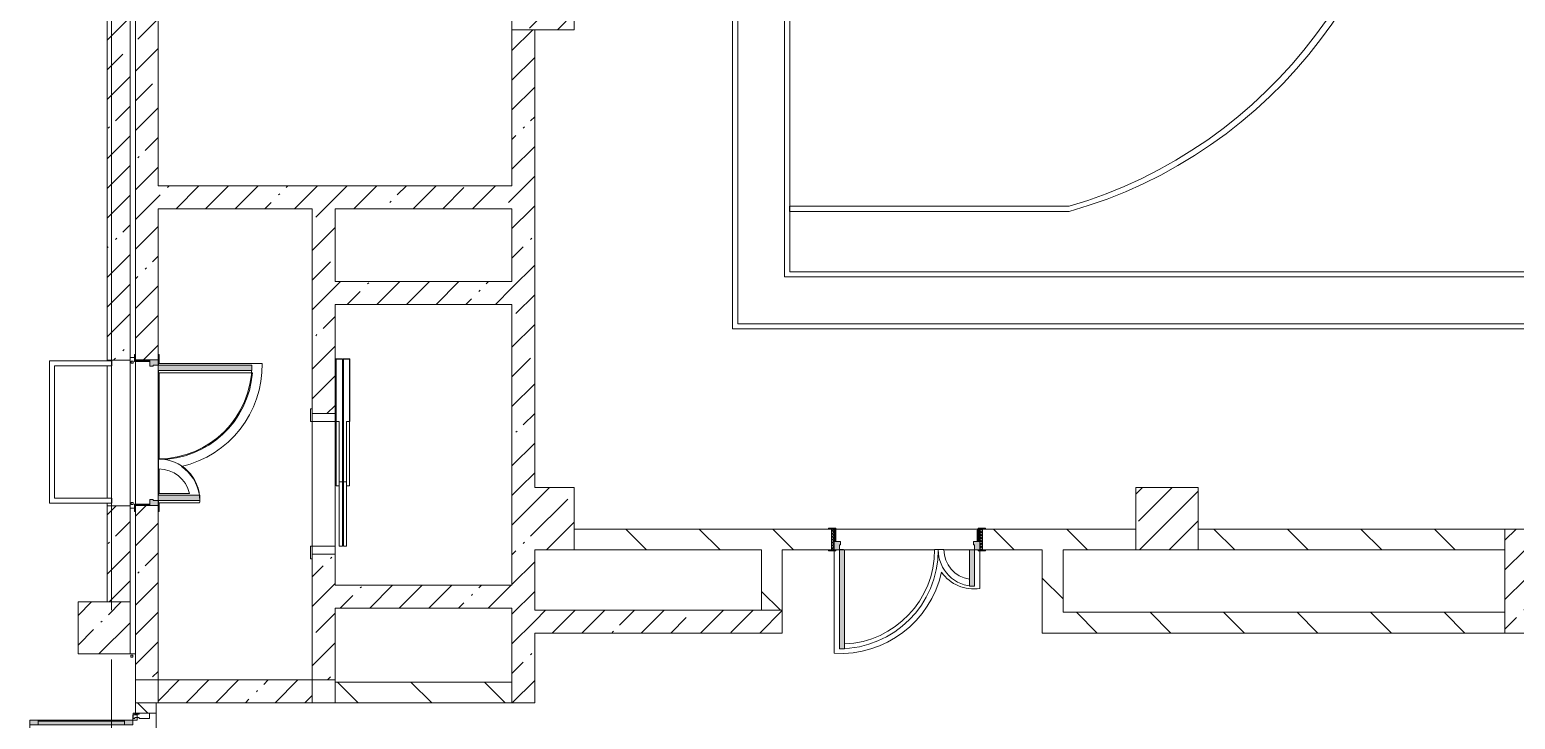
# Model space of a CAD drawing. Header units: millimetres. Extents: x 81663 to 277412, y -8553 to 29000.
# Drawn here: x 185752 to 200038, y 10072 to 16700 of the extents above; entities that cross this region are included whole.
import ezdxf

# ---------------------------------------------------------------- set-up
doc = ezdxf.new("R2010")
doc.units = ezdxf.units.MM
doc.linetypes.add('Осевая', pattern=[3175, 635, -476.25, 1587.5, -476.25])
for name, color, linetype, lineweight, true_color in [('A-DETL-GENF-3', 7, 'Continuous', 5, 0xe2e2e2), ('A-DETL-GENF-5', 7, 'Continuous', 5, 0xaaaaaa), ('A-DOOR-2', 7, 'Continuous', 5, 0xe2e2e2), ('A-DOOR-3', 7, 'Continuous', 5, 0xaaaaaa), ('A-DOOR-FRAM-1', 7, 'Continuous', 5, 0xe2e2e2), ('A-DOOR-FRAM-3', 7, 'Continuous', 5, 0xaaaaaa), ('A-FLOR-2', 7, 'Continuous', 5, 0xaaaaaa)]:
    doc.layers.add(name, color=color, linetype=linetype, lineweight=lineweight, true_color=true_color)
for name, color, linetype, lineweight in [('A-GLAZ-CWMG-2', 7, 'Continuous', 5), ('A-WALL', 7, 'Continuous', 9), ('A-WALL-4', 7, 'Continuous', 5), ('I-WALL-3', 7, 'Continuous', 5), ('S-COLS-1', 7, 'Continuous', 5), ('Оси', 7, 'Continuous', 9), ('Оси-2', 7, 'Осевая', 9)]:
    doc.layers.add(name, color=color, linetype=linetype, lineweight=lineweight)
pattern_1 = [(135, (148228.23, 0), (-353.5534, -353.5534), [])]
pattern_2 = [(45, (148228.23, 0), (-285.123, 285.123), []), (45, (148513.35, 0), (-285.123, 285.123), [504.031, -100.806, 16.764, -84.042])]

# ---------------------------------------------------------------- blocks, each defined once
blk = doc.blocks.new('BSC_Колонна _Прямоугольная - 600х600-V41-2_5_3_птичка')
at = {"layer": 'S-COLS-1'}
h = blk.add_hatch(dxfattribs=at)
h.set_pattern_fill('FP_78', color=256, style=0, pattern_type=2)
h.set_pattern_definition([(45, (-42460, -17000), (-285.123, 285.123), []), (45, (-42174.88, -17000), (-285.123, 285.123), [504.031, -100.806, 16.764, -84.042])])
h.paths.add_polyline_path([(-300, -300), (300, -300), (300, 300), (-300, 300)])
for p, q in [((300, 300), (-300, 300)), ((-300, 300), (-300, -300)), ((300, -300), (300, 300)), ((-300, -300), (300, -300))]:
    blk.add_line(p, q, dxfattribs=at)
blk = doc.blocks.new('110_Дверь_СКБ_2Ст - Д-6_л__ ДОО_Дв_1450x2100h_Дверь из раздевальной в коридор-V80-2_5_3_птичка')
at = {"layer": 'A-DOOR-2'}
for points in [[(612.5, 1050), (612.5, 100), (662.5, 100), (662.5, 1050)], [(-637.5, 450), (-637.5, 100), (-587.5, 100), (-587.5, 450)]]:
    blk.add_hatch(color=256, dxfattribs=at).paths.add_polyline_path(points)
h = blk.add_hatch(color=256, dxfattribs=at)
h.paths.add_polyline_path([(-637.5, 100), (-687.5, 100), (-687.5, 20), (-627.5, 20), (-627.5, 50), (-637.5, 50)])
h.paths.add_polyline_path([(712.5, 100), (662.5, 100), (662.5, 50), (652.5, 50), (652.5, 20), (712.5, 20)])
at = {"layer": 'A-DOOR-3'}
h = blk.add_hatch(dxfattribs=at)
h.set_pattern_fill('FP_67', color=256, style=0, pattern_type=2)
h.set_pattern_definition([(135, (1576.41, 164.685), (-14.14214, -14.14214), []), (225, (1576.41, 164.685), (14.14214, -14.14214), [])])
h.paths.add_polyline_path([(737.5, 100), (712.5, 100), (712.5, -100), (737.5, -100), (737.5, 0.5)])
at = {"layer": 'A-DOOR-FRAM-1'}
for points in [[(-742.5, 108), (-742.5, 100), (-672.5, 100), (-672.5, 108)], [(-672.5, 20), (-687.5, 20), (-687.5, -100), (-672.5, -100), (-672.5, 0.5)], [(767.5, 108), (697.5, 108), (697.5, 100), (767.5, 100)], [(712.5, 20), (697.5, 20), (697.5, -100), (712.5, -100), (712.5, 0.5)], [(-672.5, -100), (-742.5, -100), (-742.5, -108), (-672.5, -108)], [(767.5, -100), (697.5, -100), (697.5, -108), (767.5, -108)]]:
    blk.add_hatch(color=256, dxfattribs=at).paths.add_polyline_path(points)
at = {"layer": 'A-DOOR-FRAM-3'}
h = blk.add_hatch(dxfattribs=at)
h.set_pattern_fill('FP_68', color=256, style=0, pattern_type=2)
h.set_pattern_definition([(45, (-546.384, 164.685), (-14.1421, 14.1421), []), (135, (-546.384, 164.685), (-14.1421, -14.1421), [])])
h.paths.add_polyline_path([(-712.5, 100), (-712.5, -100), (-687.5, -100), (-687.5, 100)])
at = {"layer": 'A-DOOR-3'}
for p, q in [((662.5, 1050), (612.5, 1050)), ((612.5, 1050), (612.5, 100)), ((662.5, 100), (662.5, 1050)), ((-637.5, 450), (-637.5, 100)), ((-587.5, 450), (-637.5, 450)), ((-587.5, 100), (-587.5, 450)), ((-637.5, 100), (-587.5, 100)), ((612.5, 100), (662.5, 100))]:
    blk.add_line(p, q, dxfattribs=at)
for centre, radius, start, end in [((662.5, 100), 950, 90, 180), ((-637.5, 100), 350, 360, 90)]:
    blk.add_arc(centre, radius, start, end, dxfattribs=at)
at = {"layer": 'A-DOOR-FRAM-3'}
for p, q in [((-672.5, 108), (-742.5, 108)), ((-742.5, 108), (-742.5, 100)), ((-742.5, 100), (-672.5, 100)), ((-687.5, 100), (-712.5, 100)), ((-712.5, 100), (-712.5, -100)), ((-637.5, 100), (-687.5, 100)), ((-687.5, 100), (-687.5, 20)), ((-687.5, -100), (-687.5, 100)), ((-687.5, 20), (-627.5, 20)), ((-672.5, 20), (-687.5, 20)), ((-687.5, 20), (-687.5, -100)), ((-672.5, 100), (-672.5, 108)), ((-672.5, -100), (-672.5, 20)), ((-637.5, 50), (-637.5, 100)), ((-627.5, 50), (-637.5, 50)), ((-627.5, 20), (-627.5, 50)), ((662.5, 50), (652.5, 50)), ((652.5, 50), (652.5, 20)), ((652.5, 20), (712.5, 20)), ((662.5, 100), (662.5, 50)), ((712.5, 100), (662.5, 100)), ((767.5, 108), (697.5, 108)), ((697.5, 108), (697.5, 100)), ((697.5, 100), (767.5, 100)), ((712.5, 20), (697.5, 20)), ((697.5, 20), (697.5, -100)), ((712.5, 20), (712.5, 100)), ((737.5, 100), (712.5, 100)), ((712.5, 100), (712.5, -100)), ((712.5, -100), (712.5, 20)), ((737.5, -100), (737.5, 100)), ((767.5, 100), (767.5, 108)), ((-672.5, -100), (-742.5, -100)), ((-742.5, -100), (-742.5, -108)), ((-742.5, -108), (-672.5, -108)), ((-712.5, -100), (-687.5, -100)), ((-687.5, -100), (-672.5, -100)), ((-672.5, -108), (-672.5, -100)), ((697.5, -100), (712.5, -100)), ((767.5, -100), (697.5, -100)), ((697.5, -100), (697.5, -108)), ((697.5, -108), (767.5, -108)), ((712.5, -100), (737.5, -100)), ((767.5, -108), (767.5, -100))]:
    blk.add_line(p, q, dxfattribs=at)
blk = doc.blocks.new('110_Дверь_СКБ_2Ст - Д-2 1450x2100h_Лестничная клетка EIS60-31576737-2_5_3_птичка')
at = {"layer": 'A-DOOR-2'}
for points in [[(-588, 110), (-588, 1010), (-638, 1010), (-638, 110)], [(662, 510), (612, 510), (612, 110), (662, 110)], [(712, 30), (698, 30), (698, -110), (712, -110)]]:
    blk.add_hatch(color=256, dxfattribs=at).paths.add_polyline_path(points)
h = blk.add_hatch(color=256, dxfattribs=at)
h.paths.add_polyline_path([(712, 110), (662, 110), (662, 60), (652, 60), (652, 30), (712, 30), (712, 90)])
h.paths.add_polyline_path([(-628, 30), (-628, 60), (-638, 60), (-638, 110), (-688, 110), (-688, 30)])
at = {"layer": 'A-DOOR-FRAM-1'}
for points in [[(-672, 110), (-672, 118), (-742, 118), (-742, 110), (-697, 110)], [(-672, 30), (-688, 30), (-688, -110), (-672, -110)], [(768, 110), (768, 118), (698, 118), (698, 110)], [(-672, -110), (-742, -110), (-742, -118), (-672, -118)], [(768, -118), (768, -110), (698, -110), (698, -118)]]:
    blk.add_hatch(color=256, dxfattribs=at).paths.add_polyline_path(points)
at = {"layer": 'A-DOOR-3'}
for p, q in [((-638, 1010), (-638, 110)), ((-588, 1010), (-638, 1010)), ((-588, 110), (-588, 1010)), ((662, 510), (612, 510)), ((612, 510), (612, 110)), ((662, 110), (662, 510)), ((-638, 110), (-588, 110)), ((612, 110), (662, 110))]:
    blk.add_line(p, q, dxfattribs=at)
for centre, radius, start, end in [((-638, 110), 900, 0, 90), ((662, 110), 400, 90, 180)]:
    blk.add_arc(centre, radius, start, end, dxfattribs=at)
at = {"layer": 'A-DOOR-FRAM-3'}
for p, q in [((-672, 118), (-742, 118)), ((-742, 118), (-742, 110)), ((-742, 110), (-672, 110)), ((-638, 110), (-688, 110)), ((-688, 110), (-688, 30)), ((-688, 30), (-628, 30)), ((-672, 30), (-688, 30)), ((-688, 30), (-688, -110)), ((-672, 110), (-672, 118)), ((-672, -110), (-672, 30)), ((-638, 60), (-638, 110)), ((-628, 60), (-638, 60)), ((-628, 30), (-628, 60)), ((662, 60), (652, 60)), ((652, 60), (652, 30)), ((652, 30), (712, 30)), ((662, 110), (662, 60)), ((712, 110), (662, 110)), ((768, 118), (698, 118)), ((698, 118), (698, 110)), ((698, 110), (768, 110)), ((712, 30), (698, 30)), ((698, 30), (698, -110)), ((712, 30), (712, 110)), ((712, -110), (712, 30)), ((768, 110), (768, 118)), ((-672, -110), (-742, -110)), ((-742, -110), (-742, -118)), ((-742, -118), (-672, -118)), ((-688, -110), (-672, -110)), ((-672, -118), (-672, -110)), ((698, -110), (712, -110)), ((768, -110), (698, -110)), ((698, -110), (698, -118)), ((698, -118), (768, -118)), ((768, -118), (768, -110))]:
    blk.add_line(p, q, dxfattribs=at)
blk = doc.blocks.new('BSC_Колонна _Прямоугольная - 500х500-V125-2_5_3_птичка')
at = {"layer": 'S-COLS-1'}
h = blk.add_hatch(dxfattribs=at)
h.set_pattern_fill('FP_153', color=256, style=0, pattern_type=2)
h.set_pattern_definition([(45, (-38240, -10950), (-285.123, 285.123), []), (45, (-37954.88, -10950), (-285.123, 285.123), [504.031, -100.806, 16.764, -84.042])])
h.paths.add_polyline_path([(-250, -250), (250, -250), (250, 250), (-250, 250)])
for p, q in [((250, 250), (-250, 250)), ((-250, 250), (-250, -250)), ((250, -250), (250, 250)), ((-250, -250), (250, -250))]:
    blk.add_line(p, q, dxfattribs=at)
blk = doc.blocks.new('DOR_Дверь лифта - 1350х2050h-V130-2_5_3_птичка')
at = {"layer": 'A-DOOR-3'}
for p, q in [((-600, 125), (-720, 125)), ((-720, 125), (-720, 110)), ((-720, 110), (-600, 110)), ((-675, 110), (-675, -110)), ((-600, 110), (-675, 110)), ((-600, 110), (-600, 125)), ((600, 110), (-600, 110)), ((-600, 110), (-600, -110)), ((720, 125), (600, 125)), ((600, 125), (600, 110)), ((600, -110), (600, 110)), ((675, 110), (600, 110)), ((600, 110), (720, 110)), ((675, -110), (675, 110)), ((720, 110), (720, 125)), ((-675, -110), (-600, -110)), ((-600, -110), (600, -110)), ((-20, -120), (-20, -150)), ((600, -120), (-20, -120)), ((600, -110), (675, -110)), ((600, -150), (600, -120)), ((-600, -150), (-600, -180)), ((20, -150), (-600, -150)), ((-600, -180), (20, -180)), ((-600, -190), (-600, -220)), ((20, -190), (-600, -190)), ((-600, -220), (20, -220)), ((-20, -150), (600, -150)), ((-20, -220), (-20, -250)), ((600, -220), (-20, -220)), ((-20, -250), (600, -250)), ((20, -180), (20, -150)), ((20, -220), (20, -190)), ((600, -250), (600, -220))]:
    blk.add_line(p, q, dxfattribs=at)
at = {"layer": 'A-DOOR-FRAM-3'}
for p, q in [((600, -117), (600, -120)), ((1203, -117), (600, -117)), ((600, -120), (1200, -120)), ((1200, -120), (1200, -180)), ((1203, -183), (1203, -117)), ((1200, -180), (20, -180)), ((20, -180), (20, -183)), ((20, -183), (1203, -183)), ((1203, -187), (20, -187)), ((20, -187), (20, -190)), ((20, -190), (1200, -190)), ((600, -250), (600, -253)), ((1200, -250), (600, -250)), ((600, -253), (1203, -253)), ((1200, -190), (1200, -250)), ((1203, -253), (1203, -187))]:
    blk.add_line(p, q, dxfattribs=at)
blk = doc.blocks.new('Дверь_Витражная_остекление_ - ДВН_ДАО_Главный вход_1800 в свету 5-32258809-2_5_3_птичка')
at = {"layer": 'A-DETL-GENF-3'}
for points in [[(-947.5, -723.4), (-947.5, -20), (-992.5, -20), (-992.5, -1012.5), (-947.5, -1012.5)], [(1042.5, -1012.5), (1042.5, -20), (997.5, -20), (997.5, -1012.5)]]:
    blk.add_hatch(color=256, dxfattribs=at).paths.add_polyline_path(points)
at = {"layer": 'A-DETL-GENF-5'}
for p, q in [((-947.5, -20), (-992.5, -20)), ((-992.5, -1012.5), (-992.5, -20)), ((-947.5, -20), (-992.5, -20)), ((-992.5, -20), (-992.5, -1012.5)), ((-992.5, -100), (-947.5, -100)), ((-982.5, -932.5), (-982.5, -100)), ((-947.5, -1012.5), (-947.5, -20)), ((-947.5, -1012.5), (-947.5, -20)), ((988.5, -932.5), (988.5, -100)), ((997.5, -1012.5), (997.5, -20)), ((997.5, -20), (997.5, -1012.5)), ((1042.5, -100), (997.5, -100)), ((1032.5, -932.5), (1032.5, -100)), ((1042.5, -1012.5), (1042.5, -20)), ((1042.5, -1012.5), (1042.5, -20)), ((-992.5, -932.5), (-947.5, -932.5)), ((1042.5, -932.5), (997.5, -932.5)), ((-992.5, -1012.5), (-947.5, -1012.5)), ((-992.5, -1012.5), (-947.5, -1012.5)), ((1042.5, -1012.5), (997.5, -1012.5)), ((997.5, -1012.5), (1042.5, -1012.5))]:
    blk.add_line(p, q, dxfattribs=at)
at = {"layer": 'A-DOOR-3'}
for p, q in [((-1042.5, 20), (-992.5, 20)), ((-1042.5, -20), (-1042.5, 20)), ((-992.5, 20), (-992.5, -20)), ((992.5, 20), (1042.5, 20)), ((992.5, -20), (992.5, 20)), ((1042.5, 20), (1042.5, -20)), ((-992.5, -20), (-1042.5, -20)), ((-992.5, -1012.5), (-992.5, -20)), ((992.5, -1012.5), (992.5, -20)), ((1042.5, -20), (992.5, -20))]:
    blk.add_line(p, q, dxfattribs=at)
for centre, start, end in [((992.5, -20), 209.21115, 212.8228), ((992.5, -20), 217.57984, 270), ((-992.5, -20), 270, 286.54233)]:
    blk.add_arc(centre, 992.5, start, end, dxfattribs=at)
blk = doc.blocks.new('Прямоугольный импост - Импост структурный с накладкой - 160мм Темный-31239248-2_5_3_птичка')
at = {"layer": 'A-GLAZ-CWMG-2'}
for p, q in [((0, 17), (-50, 17)), ((-50, 17), (-50, 0)), ((-50, 0), (-40, 0)), ((-40, 0), (-40, -40)), ((-10, -40), (-10, 0)), ((-10, 0), (0, 0)), ((0, 0), (0, 17)), ((-40, -40), (-50, -40)), ((-50, -40), (-50, -140)), ((-50, -140), (0, -140)), ((0, -40), (-10, -40)), ((0, -140), (0, -40))]:
    blk.add_line(p, q, dxfattribs=at)

msp = doc.modelspace()

# ---------------------------------------------------------------- hatches: boundary and pattern name
at = {"layer": 'I-WALL-3'}
h = msp.add_hatch(dxfattribs=at)
h.set_pattern_fill('FP_56', color=256, style=0, pattern_type=2)
h.set_pattern_definition(pattern_2)
h.paths.add_polyline_path([(186498.2, 11200), (186718.2, 11200), (186718.2, 12125), (186498.2, 12125), (186498.2, 11221)])
h.paths.add_polyline_path([(186718.2, 13525), (186718.2, 21575), (186498.2, 21575), (186498.2, 13525)])
h.paths.add_polyline_path([(186718.2, 22975), (186718.2, 23400), (186498.2, 23400), (186498.2, 22975)])
h = msp.add_hatch(dxfattribs=at)
h.set_pattern_fill('FP_56', color=256, style=0, pattern_type=2)
h.set_pattern_definition(pattern_2)
h.paths.add_polyline_path([(186968.4, 10450), (186988.2, 10450), (186988.2, 12125), (186768.2, 12125), (186768.2, 10450)])
h.paths.add_polyline_path([(186768.2, 13525), (186988.2, 13525), (186988.2, 21575), (186768.2, 21575), (186768.2, 13534.8)])
h.paths.add_polyline_path([(186988.2, 22975), (186988.2, 23420.3), (186768.2, 23420.3), (186768.2, 22975), (186968.4, 22975)])
h = msp.add_hatch(dxfattribs=at)
h.set_pattern_fill('FP_56', color=256, style=0, pattern_type=2)
h.set_pattern_definition(pattern_2)
h.paths.add_polyline_path([(190608.2, 15200), (190608.2, 16700), (190388.2, 16700), (190388.2, 15200)])
h = msp.add_hatch(dxfattribs=at)
h.set_pattern_fill('FP_56', color=256, style=0, pattern_type=2)
h.set_pattern_definition(pattern_2)
h.paths.add_polyline_path([(188688.2, 14980), (190608.2, 14980), (190608.2, 15200), (186988.2, 15200), (186988.2, 14980), (188468.2, 14980)])
h = msp.add_hatch(dxfattribs=at)
h.set_pattern_fill('FP_56', color=256, style=0, pattern_type=2)
h.set_pattern_definition(pattern_2)
h.paths.add_polyline_path([(188688.2, 14280), (188688.2, 14980), (188468.2, 14980), (188468.2, 14280)])
h = msp.add_hatch(dxfattribs=at)
h.set_pattern_fill('FP_56', color=256, style=0, pattern_type=2)
h.set_pattern_definition(pattern_2)
h.paths.add_polyline_path([(190608.2, 10230), (190608.2, 11700), (190388.2, 11700), (190388.2, 10230)])
h.paths.add_polyline_path([(190608.2, 12300), (190608.2, 14980), (190388.2, 14980), (190388.2, 12300)])
h = msp.add_hatch(dxfattribs=at)
h.set_pattern_fill('FP_56', color=256, style=0, pattern_type=2)
h.set_pattern_definition(pattern_2)
h.paths.add_polyline_path([(188468.2, 10450), (188688.2, 10450), (188688.2, 11660), (188468.2, 11660), (188468.2, 11221)])
h.paths.add_polyline_path([(188688.2, 13010), (188688.2, 14280), (188468.2, 14280), (188468.2, 13010)])
h = msp.add_hatch(dxfattribs=at)
h.set_pattern_fill('FP_56', color=256, style=0, pattern_type=2)
h.set_pattern_definition(pattern_2)
h.paths.add_polyline_path([(190388.2, 14060), (190388.2, 14280), (188688.2, 14280), (188688.2, 14060), (189750.9, 14060)])
h = msp.add_hatch(dxfattribs=at)
h.set_pattern_fill('FP_59', color=256, style=0, pattern_type=2)
h.set_pattern_definition(pattern_1)
h.paths.add_polyline_path([(199026.1, 11700), (199938.2, 11700), (199938.2, 11900), (196988.2, 11900), (196988.2, 11700), (198098.6, 11700)])
h.paths.add_polyline_path([(190988.2, 11700), (193463.9, 11700), (193461, 11900), (190988.2, 11900)])
h.paths.add_polyline_path([(194913.9, 11700), (196388.2, 11700), (196388.2, 11900), (194913.9, 11900), (194913.9, 11799.5)])
h = msp.add_hatch(dxfattribs=at)
h.set_pattern_fill('FP_56', color=256, style=0, pattern_type=2)
h.set_pattern_definition(pattern_2)
h.paths.add_polyline_path([(199938.2, 10900), (200138.2, 10900), (200138.2, 11900), (199938.2, 11900), (199938.2, 11100)])
h = msp.add_hatch(dxfattribs=at)
h.set_pattern_fill('FP_59', color=256, style=0, pattern_type=2)
h.set_pattern_definition(pattern_1)
h.paths.add_polyline_path([(192988.9, 11120), (192988.9, 11700), (192788.9, 11700), (192788.9, 11120)])
h = msp.add_hatch(dxfattribs=at)
h.set_pattern_fill('FP_59', color=256, style=0, pattern_type=2)
h.set_pattern_definition(pattern_1)
h.paths.add_polyline_path([(195688.9, 11100), (195688.9, 11700), (195488.9, 11700), (195488.9, 11100)])
h = msp.add_hatch(dxfattribs=at)
h.set_pattern_fill('FP_56', color=256, style=0, pattern_type=2)
h.set_pattern_definition(pattern_2)
h.paths.add_polyline_path([(190388.2, 11140), (190388.2, 11360), (188688.2, 11360), (188688.2, 11140), (189750.9, 11140)])
h = msp.add_hatch(dxfattribs=at)
h.set_pattern_fill('FP_56', color=256, style=0, pattern_type=2)
h.set_pattern_definition(pattern_2)
h.paths.add_polyline_path([(190608.2, 10900), (192988.9, 10900), (192988.9, 11120), (190608.2, 11120)])
h = msp.add_hatch(dxfattribs=at)
h.set_pattern_fill('FP_59', color=256, style=0, pattern_type=2)
h.set_pattern_definition(pattern_1)
h.paths.add_polyline_path([(209388.2, 10900), (209388.2, 11100), (207568.2, 11100), (207568.2, 10900), (208301.3, 10900)])
h.paths.add_polyline_path([(202736.2, 10900), (203728.2, 10900), (203728.2, 11100), (200138.2, 11100), (200138.2, 10900), (200881.2, 10900)])
h.paths.add_polyline_path([(204628.2, 10900), (204838.2, 10900), (204838.2, 11100), (204628.2, 11100), (204628.2, 10980)])
h.paths.add_polyline_path([(206458.2, 10900), (206668.2, 10900), (206668.2, 11100), (206458.2, 11100), (206458.2, 10980)])
h.paths.add_polyline_path([(205758.2, 10900), (205758.2, 11100), (205538.2, 11100), (205538.2, 10900)])
h.paths.add_polyline_path([(195488.9, 10900), (199938.2, 10900), (199938.2, 11100), (195488.9, 11100)])
h = msp.add_hatch(dxfattribs=at)
h.set_pattern_fill('FP_56', color=256, style=0, pattern_type=2)
h.set_pattern_definition(pattern_2)
h.paths.add_polyline_path([(188468.2, 10230), (188468.2, 10450), (186988.2, 10450), (186988.2, 10230), (187895.9, 10230)])
h = msp.add_hatch(dxfattribs=at)
h.set_pattern_fill('FP_59', color=256, style=0, pattern_type=2)
h.set_pattern_definition(pattern_1)
h.paths.add_polyline_path([(190388.2, 10230), (190388.2, 10430), (188688.2, 10430), (188688.2, 10230), (189750.9, 10230)])
h = msp.add_hatch(dxfattribs=at)
h.set_pattern_fill('FP_59', color=256, style=0, pattern_type=2)
h.set_pattern_definition(pattern_1)
h.paths.add_polyline_path([(186768.2, 7900), (186968.2, 7900), (186968.2, 8000), (186768.2, 8000)])
h.paths.add_polyline_path([(186768.2, 10130), (186968.2, 10130), (186968.2, 10230), (186768.2, 10230)])
at = {"layer": 'S-COLS-1'}
h = msp.add_hatch(dxfattribs=at)
h.set_pattern_fill('FP_56', color=256, style=0, pattern_type=2)
h.set_pattern_definition(pattern_2)
h.paths.add_polyline_path([(190388.2, 11700), (190988.2, 11700), (190988.2, 12300), (190388.2, 12300)])
h = msp.add_hatch(dxfattribs=at)
h.set_pattern_fill('FP_56', color=256, style=0, pattern_type=2)
h.set_pattern_definition(pattern_2)
h.paths.add_polyline_path([(196988.2, 11700), (196988.2, 12300), (196388.2, 12300), (196388.2, 11700)])

# ---------------------------------------------------------------- linework, layer by layer
at = {"layer": 'A-FLOR-2'}
for p, q in [((192511.9, 24981.3), (192511.9, 13824.4)), ((192561.9, 13874.4), (192561.9, 24931.3)), ((193011.9, 24481.3), (193011.9, 14324.4)), ((193061.9, 14374.4), (193061.9, 24431.3)), ((195747.9, 15002.8), (193058.2, 15002.8)), ((193058.2, 15002.8), (193058.2, 14952.8)), ((193058.2, 14952.8), (195747.9, 14952.8)), ((193011.9, 14324.4), (212368.2, 14324.4)), ((202665, 14374.4), (193061.9, 14374.4)), ((212818.2, 13874.4), (192561.9, 13874.4)), ((192511.9, 13824.4), (212868.2, 13824.4)), ((186541.4, 13518), (185941.4, 13518)), ((185941.4, 13518), (185941.4, 12148.2)), ((185991.4, 12198.2), (185991.4, 13468)), ((185991.4, 13468), (186541.4, 13468)), ((186541.4, 13468), (186541.4, 13518)), ((186760.2, 13550), (186718.2, 13550)), ((187986.4, 13493.1), (186991.6, 13493.1)), ((186991.6, 13493.1), (186991.6, 13475)), ((186998.2, 13492.5), (186998.2, 13550)), ((186991.6, 13425), (186991.6, 13403.1)), ((186991.6, 13403.1), (187893.9, 13403.1)), ((186998.2, 12568.5), (186998.2, 13403.1)), ((186991.6, 12568.1), (186991.6, 12478.1)), ((186998.2, 12242), (186998.2, 12477.5)), ((185941.4, 12148.2), (186541.4, 12148.2)), ((186541.4, 12198.2), (185991.4, 12198.2)), ((186541.4, 12148.2), (186541.4, 12198.2)), ((187288.8, 12242), (186991.6, 12242)), ((186991.6, 12242), (186991.6, 12225)), ((186991.6, 12175), (186991.6, 12152)), ((186991.6, 12152), (187386.1, 12152)), ((186998.2, 12100), (186998.2, 12152)), ((186718.2, 12100), (186760.2, 12100)), ((194863.9, 11780), (194863.9, 11889.6)), ((194863.9, 11889.6), (194873.9, 11889.6)), ((193488.9, 11692), (193488.9, 10706.8)), ((193578.9, 11703), (193538.9, 11703)), ((194544, 11703), (194453.9, 11703)), ((194888.9, 11329.8), (194888.9, 11692)), ((186768.2, 10700), (186718.2, 10700)), ((186768.2, 10230), (186768.2, 10450)), ((186988.2, 10230), (186968.4, 10230)), ((188688.2, 10230), (188468.2, 10230)), ((186768.2, 10120), (186768.2, 10130)), ((186768.2, 10130), (186768.2, 10120))]:
    msp.add_line(p, q, dxfattribs=at)
for centre, radius, start, end in [((194493.2, 19382.8), 4604.2, 285.81331, 74.18669), ((194463.7, 19382.8), 4564.4, 286.34112, 73.65888), ((186991.6, 13473.1), 995, 282.67054, 1.1511), ((186991.6, 13473.1), 905, 270, 355.56313), ((186991.6, 12173.1), 305, 13.0427, 90), ((186991.6, 12173.1), 395, 7.55422, 56.45952), ((186991.6, 12173.1), 395, 356.92799, 0.27403), ((193548.9, 11700), 905, 272.53584, 0.18993), ((194828.9, 11700), 285, 179.39688, 261.89794), ((193548.9, 11700), 995, 266.54288, 347.60213), ((194828.9, 11700), 375, 214.72707, 279.2069)]:
    msp.add_arc(centre, radius, start, end, dxfattribs=at)
at = {"layer": 'A-WALL'}
for p, q in [((192788.9, 11120), (192988.9, 11120)), ((199938.2, 11100), (199938.2, 10900)), ((190388.2, 10230), (190388.2, 10430))]:
    msp.add_line(p, q, dxfattribs=at)
at = {"layer": 'A-WALL-4'}
for p, q in [((186748.2, 13515), (186728.2, 13515)), ((186728.2, 13515), (186728.2, 13495)), ((186728.2, 13495), (186748.2, 13495)), ((186748.2, 13495), (186748.2, 13515)), ((186728.2, 12155), (186728.2, 12135)), ((186748.2, 12155), (186728.2, 12155)), ((186748.2, 12135), (186748.2, 12155)), ((186728.2, 12135), (186748.2, 12135)), ((186722.7, 10689), (186722.7, 10669)), ((186742.7, 10689), (186722.7, 10689)), ((186722.7, 10669), (186742.7, 10669)), ((186742.7, 10669), (186742.7, 10689))]:
    msp.add_line(p, q, dxfattribs=at)
at = {"layer": 'I-WALL-3'}
for p, q in [((186498.2, 21584.5), (186498.2, 13518)), ((186718.2, 11200), (186718.2, 21584.5)), ((186768.2, 21520), (186768.2, 13580)), ((186988.2, 15200), (186988.2, 21520)), ((190388.2, 16700), (190388.2, 15200)), ((190608.2, 12300), (190608.2, 16700)), ((190388.2, 15200), (186988.2, 15200)), ((186988.2, 13580), (186988.2, 14980)), ((186988.2, 14980), (188468.2, 14980)), ((188468.2, 14980), (188468.2, 13010)), ((188688.2, 14980), (190388.2, 14980)), ((188688.2, 14280), (188688.2, 14980)), ((190388.2, 14980), (190388.2, 14280)), ((190388.2, 14280), (188688.2, 14280)), ((188688.2, 13010), (188688.2, 14060)), ((188688.2, 14060), (190388.2, 14060)), ((190388.2, 14060), (190388.2, 12300)), ((186498.2, 13525), (186718.2, 13525)), ((186498.2, 12198.2), (186498.2, 13468)), ((186768.2, 12140), (186768.2, 13510)), ((186988.2, 13425), (186988.2, 12225)), ((188468.2, 13010), (188688.2, 13010)), ((186498.2, 12148.2), (186498.2, 11200)), ((186718.2, 12125), (186498.2, 12125)), ((186768.2, 12070), (186768.2, 10450)), ((186988.2, 12070), (186988.2, 10230)), ((193433.9, 11900), (190988.2, 11900)), ((190988.2, 11900), (190988.2, 11700)), ((193503.9, 11900), (194873.9, 11900)), ((196388.2, 11900), (194943.9, 11900)), ((196388.2, 11700), (196388.2, 11900)), ((202388.2, 11900), (196988.2, 11900)), ((196988.2, 11900), (196988.2, 11700)), ((199938.2, 11900), (199938.2, 11100)), ((188468.2, 11660), (188468.2, 10230)), ((188688.2, 11660), (188468.2, 11660)), ((188688.2, 11360), (188688.2, 11660)), ((190388.2, 11700), (190388.2, 11360)), ((190608.2, 11120), (190608.2, 11700)), ((190988.2, 11700), (192788.9, 11700)), ((192788.9, 11700), (192788.9, 11120)), ((192988.9, 11700), (193433.9, 11700)), ((192988.9, 10900), (192988.9, 11700)), ((194453.8, 11700), (193588.9, 11700)), ((194788.9, 11700), (194544.2, 11700)), ((194943.9, 11700), (195488.9, 11700)), ((195488.9, 11700), (195488.9, 10900)), ((195688.9, 11700), (196388.2, 11700)), ((195688.9, 11100), (195688.9, 11700)), ((196988.2, 11700), (199938.2, 11700)), ((190388.2, 11360), (188688.2, 11360)), ((188688.2, 10230), (188688.2, 11140)), ((188688.2, 11140), (190388.2, 11140)), ((190388.2, 11140), (190388.2, 10430)), ((192788.9, 11120), (190608.2, 11120)), ((199938.2, 11100), (195688.9, 11100)), ((190608.2, 10900), (192988.9, 10900)), ((190608.2, 10230), (190608.2, 10900)), ((195488.9, 10900), (203928.2, 10900)), ((186768.2, 10450), (186988.2, 10450)), ((188688.2, 10450), (186988.2, 10450)), ((190388.2, 10430), (188688.2, 10430)), ((186968.2, 10230), (186768.2, 10230)), ((186768.2, 10230), (186768.2, 10130)), ((186968.2, 10230), (186968.2, 7900)), ((186988.2, 10230), (188468.2, 10230)), ((188468.2, 10230), (190608.2, 10230)), ((186768.2, 10130), (186968.2, 10130))]:
    msp.add_line(p, q, dxfattribs=at)
at = {"layer": 'S-COLS-1'}
for p, q in [((190388.2, 12300), (190388.2, 11700)), ((190988.2, 12300), (190608.2, 12300)), ((190988.2, 11700), (190988.2, 12300)), ((196988.2, 12300), (196388.2, 12300)), ((196388.2, 12300), (196388.2, 11900)), ((196988.2, 11900), (196988.2, 12300)), ((196388.2, 11900), (196388.2, 11700)), ((196988.2, 11700), (196988.2, 11900)), ((190608.2, 11700), (190988.2, 11700)), ((196388.2, 11700), (196988.2, 11700))]:
    msp.add_line(p, q, dxfattribs=at)
at = {"layer": 'Оси'}
msp.add_line((186538.2, 11277.7), (186538.2, 23777.7), dxfattribs=at)
at = {"layer": 'Оси-2'}
msp.add_line((186538.2, 7947.2), (186538.2, 11277.7), dxfattribs=at)

# ---------------------------------------------------------------- block references
at = {"layer": 'A-DOOR-3'}
for name, p, rotation in [('110_Дверь_СКБ_2Ст - Д-2 1450x2100h_Лестничная клетка EIS60-31576737-2_5_3_птичка', (186878.2, 12837.5), 269.9999999999999), ('DOR_Дверь лифта - 1350х2050h-V130-2_5_3_птичка', (188578.2, 12335), 90), ('110_Дверь_СКБ_2Ст - Д-6_л__ ДОО_Дв_1450x2100h_Дверь из раздевальной в коридор-V80-2_5_3_птичка', (194201.4, 11800), 180), ('Дверь_Витражная_остекление_ - ДВН_ДАО_Главный вход_1800 в свету 5-32258809-2_5_3_птичка', (186764.2, 9072.5), 269.9999999999999)]:
    msp.add_blockref(name, p, dxfattribs=dict(at, rotation=rotation))
at = {"layer": 'A-GLAZ-CWMG-2', "rotation": 89.99999999999993}
msp.add_blockref('Прямоугольный импост - Импост структурный с накладкой - 160мм Темный-31239248-2_5_3_птичка', (186764.2, 10130), dxfattribs=at)
at = {"layer": 'S-COLS-1'}
for name, p in [('BSC_Колонна _Прямоугольная - 600х600-V41-2_5_3_птичка', (190688.2, 17000)), ('BSC_Колонна _Прямоугольная - 500х500-V125-2_5_3_птичка', (186468.2, 10950))]:
    msp.add_blockref(name, p, dxfattribs=at)

doc.saveas('drawing.dxf')
